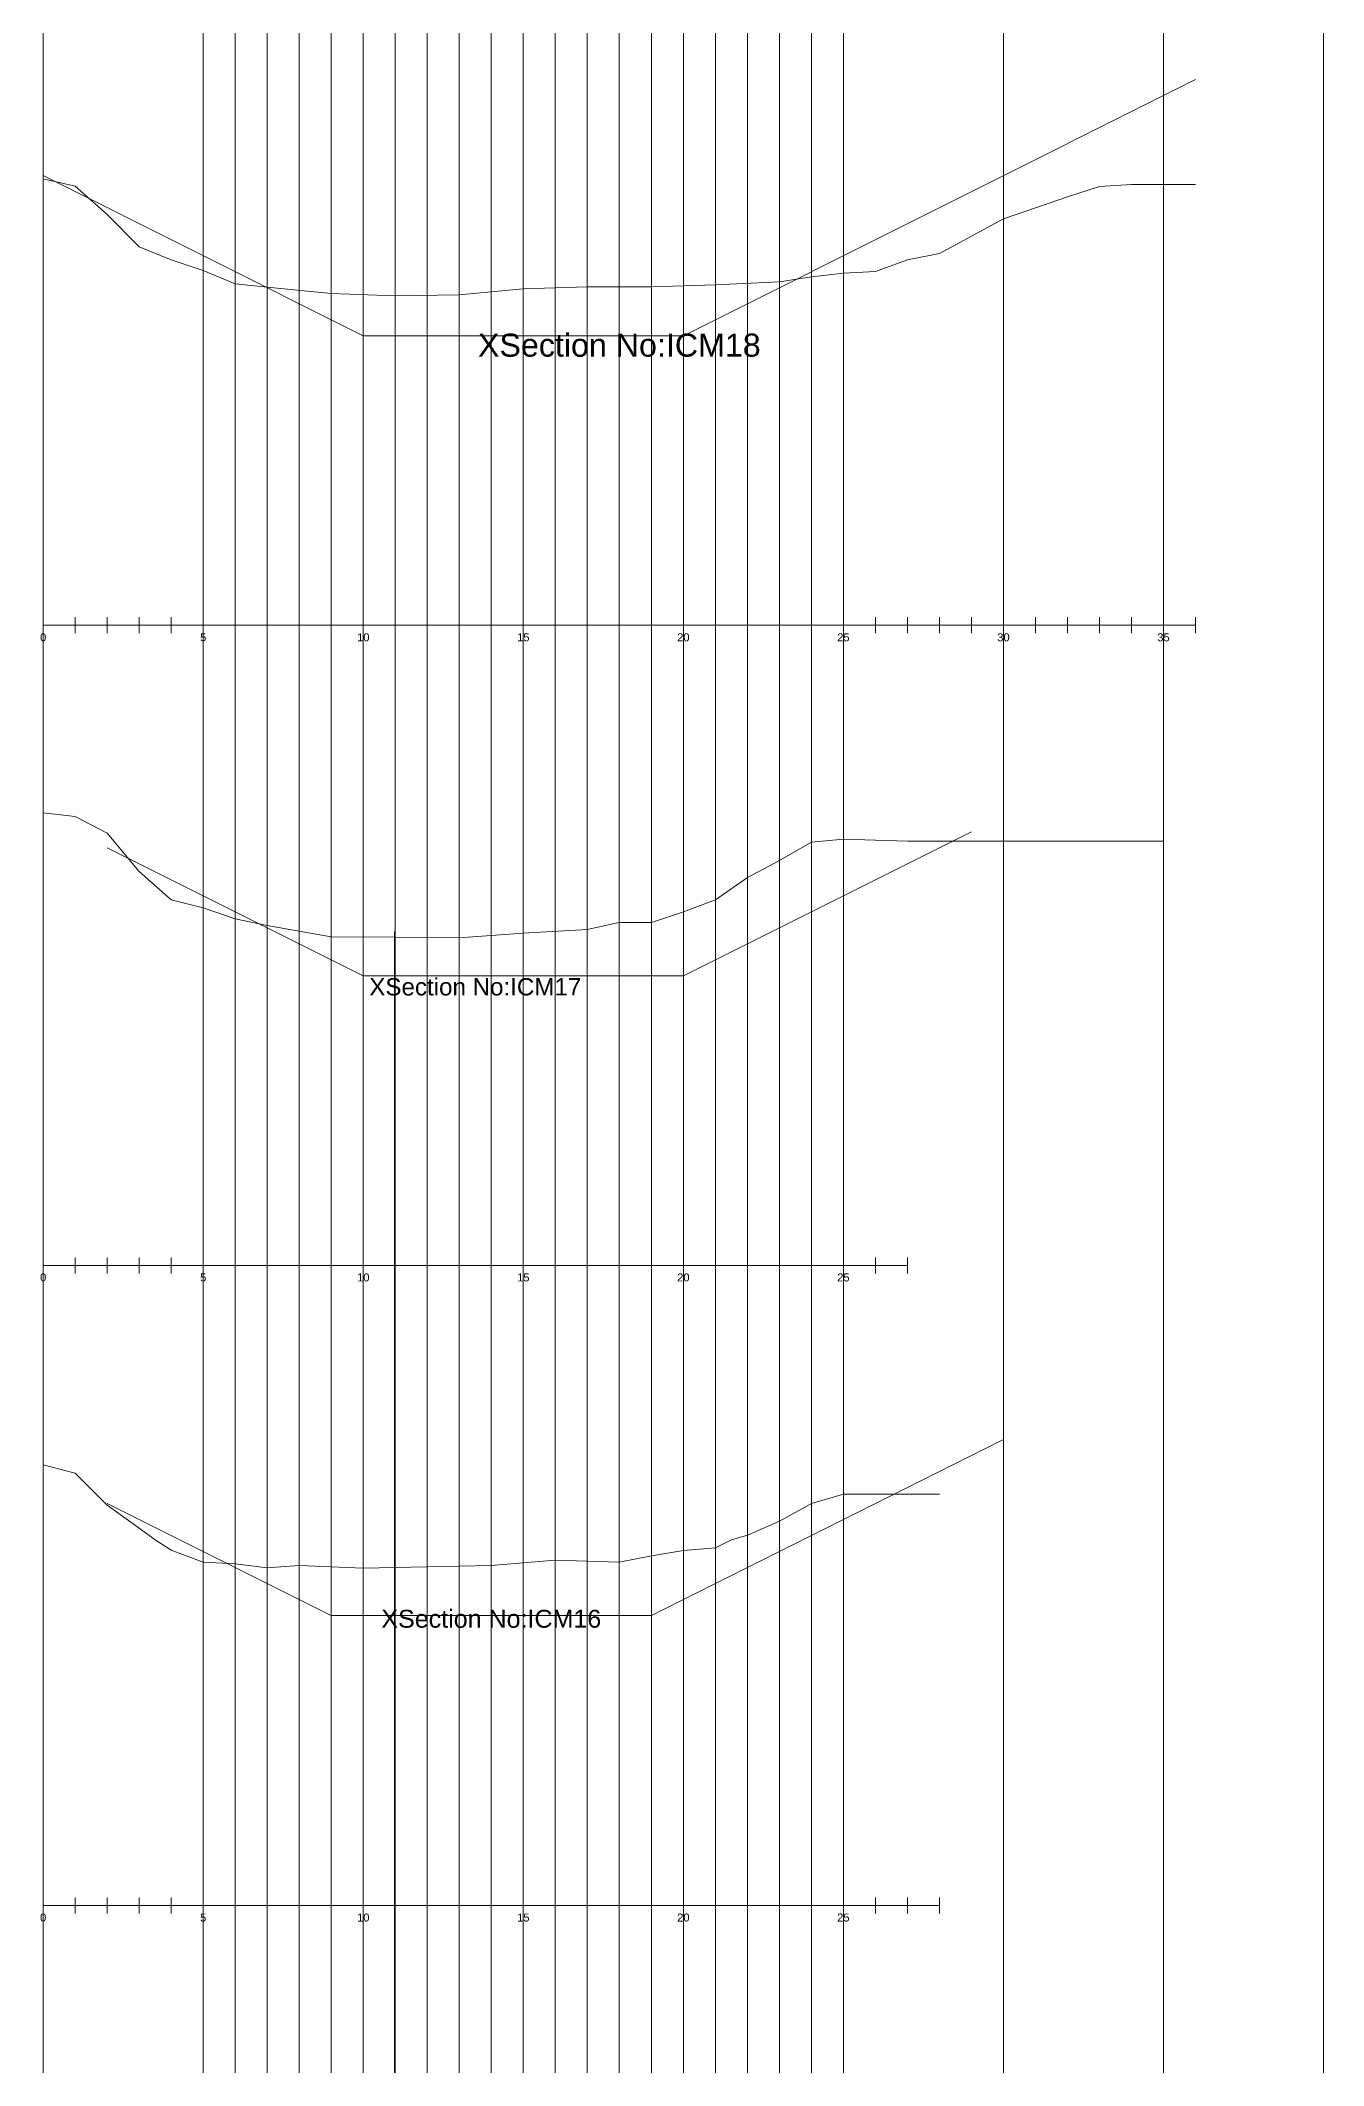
# Model space of a CAD drawing. Header units: inches. Extents: x 3554 to 3940, y 6 to 534.
# Drawn here: x 3618.9 to 3658.9, y 335 to 398.3 of the extents above; entities that cross this region are included whole.
import ezdxf

# ---------------------------------------------------------------- set-up
doc = ezdxf.new("R2010")
doc.units = ezdxf.units.IN
doc.header["$LTSCALE"] = 7
doc.header["$MEASUREMENT"] = 0
doc.layers.add('Cross Section Labels', color=7, linetype='Continuous', lineweight=9)
doc.styles.get("Standard").update_dxf_attribs({"font": 'arial.ttf'})

msp = doc.modelspace()

# ---------------------------------------------------------------- linework, layer by layer
at = {"layer": 'Cross Section Labels'}
for p, q in [((3618.949, 5.999), (3618.949, 533.721)), ((3623.949, 5.999), (3623.949, 533.721)), ((3624.949, 5.999), (3624.949, 533.721)), ((3625.949, 5.999), (3625.949, 533.721)), ((3626.949, 5.999), (3626.949, 533.721)), ((3627.949, 5.999), (3627.949, 533.721)), ((3628.949, 5.999), (3628.949, 533.721)), ((3629.949, 5.999), (3629.949, 533.721)), ((3630.949, 5.999), (3630.949, 533.721)), ((3631.949, 5.999), (3631.949, 533.721)), ((3632.949, 5.999), (3632.949, 533.721)), ((3633.949, 5.999), (3633.949, 533.721)), ((3634.949, 5.999), (3634.949, 533.721)), ((3635.949, 5.999), (3635.949, 533.721)), ((3636.949, 5.999), (3636.949, 533.721)), ((3637.949, 5.999), (3637.949, 533.721)), ((3638.949, 5.999), (3638.949, 533.721)), ((3639.949, 5.999), (3639.949, 533.721)), ((3640.949, 5.999), (3640.949, 533.721)), ((3641.949, 5.999), (3641.949, 533.721)), ((3642.949, 5.999), (3642.949, 533.721)), ((3643.949, 5.999), (3643.949, 533.721)), ((3648.949, 5.999), (3648.949, 533.721)), ((3653.949, 5.999), (3653.949, 533.721)), ((3658.949, 5.999), (3658.949, 533.721)), ((3645.949, 373.258), (3653.949, 373.258)), ((3629.924, 5.999), (3629.924, 370.438)), ((3630.949, 5.999), (3630.949, 370.438)), ((3631.949, 5.999), (3631.949, 370.438)), ((3632.949, 5.999), (3632.949, 370.438)), ((3634.949, 5.999), (3634.949, 370.438)), ((3635.949, 5.999), (3635.949, 370.438)), ((3636.949, 5.999), (3636.949, 370.438)), ((3637.949, 5.999), (3637.949, 370.438))]:
    msp.add_line(p, q, dxfattribs=at)
for points in [[(3618.949, 394.05), (3628.949, 389.05), (3633.949, 389.05), (3638.949, 389.05), (3654.949, 397.05)], [(3654.949, 393.771), (3652.949, 393.771), (3651.949, 393.711), (3650.949, 393.391), (3648.949, 392.701), (3646.949, 391.621), (3645.949, 391.424), (3644.949, 391.054), (3643.949, 391.004), (3642.949, 390.894), (3641.949, 390.734), (3639.949, 390.634), (3637.949, 390.574), (3635.949, 390.574), (3633.949, 390.514), (3631.949, 390.324), (3629.949, 390.294), (3627.949, 390.364), (3625.949, 390.564), (3624.949, 390.674), (3623.949, 391.084), (3622.949, 391.424), (3621.949, 391.831), (3620.949, 392.841), (3619.949, 393.721), (3618.949, 393.951)], [(3618.949, 379.75), (3618.949, 380.25)], [(3618.949, 380), (3654.949, 380)], [(3619.949, 379.75), (3619.949, 380.25)], [(3620.949, 379.75), (3620.949, 380.25)], [(3621.949, 379.75), (3621.949, 380.25)], [(3622.949, 379.75), (3622.949, 380.25)], [(3623.949, 379.75), (3623.949, 380.25)], [(3624.949, 379.75), (3624.949, 380.25)], [(3625.949, 379.75), (3625.949, 380.25)], [(3626.949, 379.75), (3626.949, 380.25)], [(3627.949, 379.75), (3627.949, 380.25)], [(3628.949, 379.75), (3628.949, 380.25)], [(3629.949, 379.75), (3629.949, 380.25)], [(3630.949, 379.75), (3630.949, 380.25)], [(3631.949, 379.75), (3631.949, 380.25)], [(3632.949, 379.75), (3632.949, 380.25)], [(3633.949, 379.75), (3633.949, 380.25)], [(3634.949, 379.75), (3634.949, 380.25)], [(3635.949, 379.75), (3635.949, 380.25)], [(3636.949, 379.75), (3636.949, 380.25)], [(3637.949, 379.75), (3637.949, 380.25)], [(3638.949, 379.75), (3638.949, 380.25)], [(3639.949, 379.75), (3639.949, 380.25)], [(3640.949, 379.75), (3640.949, 380.25)], [(3641.949, 379.75), (3641.949, 380.25)], [(3642.949, 379.75), (3642.949, 380.25)], [(3643.949, 379.75), (3643.949, 380.25)], [(3644.949, 379.75), (3644.949, 380.25)], [(3645.949, 379.75), (3645.949, 380.25)], [(3646.949, 379.75), (3646.949, 380.25)], [(3647.949, 379.75), (3647.949, 380.25)], [(3648.949, 379.75), (3648.949, 380.25)], [(3649.949, 379.75), (3649.949, 380.25)], [(3650.949, 379.75), (3650.949, 380.25)], [(3651.949, 379.75), (3651.949, 380.25)], [(3652.949, 379.75), (3652.949, 380.25)], [(3653.949, 379.75), (3653.949, 380.25)], [(3654.949, 379.75), (3654.949, 380.25)], [(3645.949, 373.258), (3643.949, 373.318), (3642.949, 373.228), (3641.949, 372.648), (3640.949, 372.118), (3639.949, 371.418), (3638.949, 371.048), (3637.949, 370.718), (3636.949, 370.718), (3635.949, 370.498), (3633.949, 370.378), (3631.949, 370.238), (3629.949, 370.258), (3627.949, 370.268), (3625.949, 370.618), (3624.949, 370.828), (3623.949, 371.168), (3622.949, 371.418), (3621.949, 372.308), (3620.949, 373.508), (3619.949, 374.028), (3618.949, 374.138)], [(3620.949, 373.05), (3628.949, 369.05), (3633.949, 369.05), (3638.949, 369.05), (3647.949, 373.55)], [(3618.949, 359.75), (3618.949, 360.25)], [(3619.949, 359.75), (3619.949, 360.25)], [(3620.949, 359.75), (3620.949, 360.25)], [(3621.949, 359.75), (3621.949, 360.25)], [(3622.949, 359.75), (3622.949, 360.25)], [(3623.949, 359.75), (3623.949, 360.25)], [(3624.949, 359.75), (3624.949, 360.25)], [(3625.949, 359.75), (3625.949, 360.25)], [(3626.949, 359.75), (3626.949, 360.25)], [(3627.949, 359.75), (3627.949, 360.25)], [(3628.949, 359.75), (3628.949, 360.25)], [(3629.949, 359.75), (3629.949, 360.25)], [(3630.949, 359.75), (3630.949, 360.25)], [(3631.949, 359.75), (3631.949, 360.25)], [(3632.949, 359.75), (3632.949, 360.25)], [(3633.949, 359.75), (3633.949, 360.25)], [(3634.949, 359.75), (3634.949, 360.25)], [(3635.949, 359.75), (3635.949, 360.25)], [(3636.949, 359.75), (3636.949, 360.25)], [(3637.949, 359.75), (3637.949, 360.25)], [(3638.949, 359.75), (3638.949, 360.25)], [(3639.949, 359.75), (3639.949, 360.25)], [(3640.949, 359.75), (3640.949, 360.25)], [(3641.949, 359.75), (3641.949, 360.25)], [(3642.949, 359.75), (3642.949, 360.25)], [(3643.949, 359.75), (3643.949, 360.25)], [(3644.949, 359.75), (3644.949, 360.25)], [(3645.949, 359.75), (3645.949, 360.25)], [(3618.949, 360), (3645.949, 360)], [(3620.949, 352.56), (3627.949, 349.06), (3632.949, 349.06), (3637.949, 349.06), (3648.949, 354.56)], [(3646.949, 352.857), (3643.949, 352.857), (3642.949, 352.557), (3641.949, 352.007), (3640.949, 351.567), (3640.449, 351.426), (3639.949, 351.176), (3638.949, 351.096), (3637.949, 350.926), (3636.949, 350.726), (3634.949, 350.786), (3632.949, 350.626), (3630.949, 350.586), (3628.949, 350.536), (3626.949, 350.626), (3625.949, 350.556), (3624.949, 350.676), (3623.949, 350.726), (3622.949, 351.106), (3622.449, 351.426), (3621.949, 351.794), (3620.949, 352.507), (3619.949, 353.507), (3618.949, 353.767)], [(3618.949, 339.75), (3618.949, 340.25)], [(3618.949, 340), (3646.949, 340)], [(3619.949, 339.75), (3619.949, 340.25)], [(3620.949, 339.75), (3620.949, 340.25)], [(3621.949, 339.75), (3621.949, 340.25)], [(3622.949, 339.75), (3622.949, 340.25)], [(3623.949, 339.75), (3623.949, 340.25)], [(3624.949, 339.75), (3624.949, 340.25)], [(3625.949, 339.75), (3625.949, 340.25)], [(3626.949, 339.75), (3626.949, 340.25)], [(3627.949, 339.75), (3627.949, 340.25)], [(3628.949, 339.75), (3628.949, 340.25)], [(3629.949, 339.75), (3629.949, 340.25)], [(3630.949, 339.75), (3630.949, 340.25)], [(3631.949, 339.75), (3631.949, 340.25)], [(3632.949, 339.75), (3632.949, 340.25)], [(3633.949, 339.75), (3633.949, 340.25)], [(3634.949, 339.75), (3634.949, 340.25)], [(3635.949, 339.75), (3635.949, 340.25)], [(3636.949, 339.75), (3636.949, 340.25)], [(3637.949, 339.75), (3637.949, 340.25)], [(3638.949, 339.75), (3638.949, 340.25)], [(3639.949, 339.75), (3639.949, 340.25)], [(3640.949, 339.75), (3640.949, 340.25)], [(3641.949, 339.75), (3641.949, 340.25)], [(3642.949, 339.75), (3642.949, 340.25)], [(3643.949, 339.75), (3643.949, 340.25)], [(3644.949, 339.75), (3644.949, 340.25)], [(3645.949, 339.75), (3645.949, 340.25)], [(3646.949, 339.75), (3646.949, 340.25)]]:
    msp.add_lwpolyline(points, dxfattribs=at)

# ---------------------------------------------------------------- texts
for s, insert, char_height, attachment_point in [('XSection No:ICM18', (3636.949, 388.75), 0.72, 5), ('0', (3618.949, 379.75), 0.25, 2), ('5', (3623.949, 379.75), 0.25, 2), ('10', (3628.949, 379.75), 0.25, 2), ('15', (3633.949, 379.75), 0.25, 2), ('20', (3638.949, 379.75), 0.25, 2), ('25', (3643.949, 379.75), 0.25, 2), ('30', (3648.949, 379.75), 0.25, 2), ('35', (3653.949, 379.75), 0.25, 2), ('XSection No:ICM17', (3632.449, 368.702), 0.54, 5), ('0', (3618.949, 359.75), 0.25, 2), ('5', (3623.949, 359.75), 0.25, 2), ('10', (3628.949, 359.75), 0.25, 2), ('15', (3633.949, 359.75), 0.25, 2), ('20', (3638.949, 359.75), 0.25, 2), ('25', (3643.949, 359.75), 0.25, 2), ('XSection No:ICM16', (3632.949, 348.956), 0.56, 5), ('0', (3618.949, 339.75), 0.25, 2), ('5', (3623.949, 339.75), 0.25, 2), ('10', (3628.949, 339.75), 0.25, 2), ('15', (3633.949, 339.75), 0.25, 2), ('20', (3638.949, 339.75), 0.25, 2), ('25', (3643.949, 339.75), 0.25, 2)]:
    msp.add_mtext(s, dxfattribs=dict(at, insert=insert, char_height=char_height, attachment_point=attachment_point))

doc.saveas('drawing.dxf')
